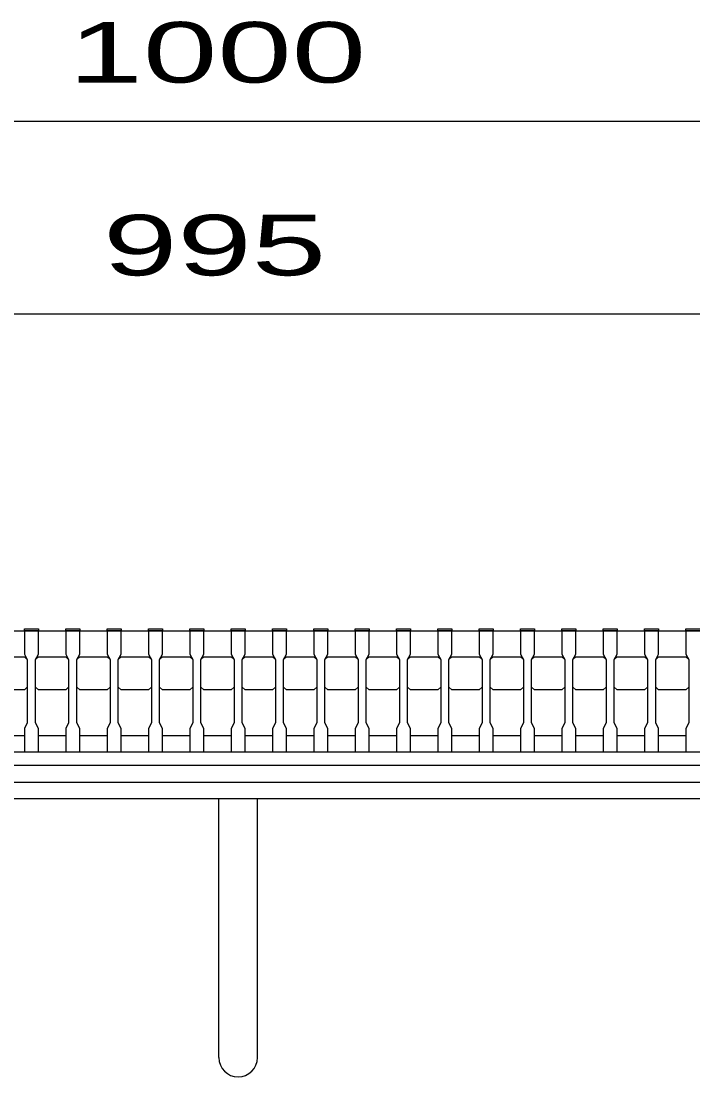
# Model space of a CAD drawing. Units: millimetres, scale not verified. Extents: x -1820 to 1736, y -1282 to 1048.
# Drawn here: x -995.2 to -751.5, y -734.5 to -351.2 of the extents above; entities that cross this region are included whole.
import ezdxf
from ezdxf.enums import TextEntityAlignment as Align

# ---------------------------------------------------------------- set-up
doc = ezdxf.new("R2010")
doc.units = ezdxf.units.MM
doc.header["$LTSCALE"] = 10
for name, color, linetype, lineweight in [('16', 3, 'Continuous', 25), ('19', 6, 'Continuous', 25), ('22', 4, 'Continuous', 25)]:
    doc.layers.add(name, color=color, linetype=linetype, lineweight=lineweight)
doc.styles.add('ベクトル', font='')
doc.styles.get('ベクトル').set_extended_font_data('ベクトル')

msp = doc.modelspace()

# ---------------------------------------------------------------- linework, layer by layer
at = {"layer": '16'}
for p, q in [((-1414, -572.5), (-419, -572.5)), ((-994, -572.5), (-994, -571.8)), ((-994, -571.8), (-989, -571.8)), ((-994, -572.5), (-994, -581)), ((-989, -572.5), (-994, -572.5)), ((-989, -571.8), (-989, -572.5)), ((-989, -581), (-989, -572.5)), ((-979, -572.5), (-979, -571.8)), ((-979, -571.8), (-974, -571.8)), ((-979, -572.5), (-979, -581)), ((-974, -572.5), (-979, -572.5)), ((-974, -571.8), (-974, -572.5)), ((-974, -581), (-974, -572.5)), ((-964, -572.5), (-964, -571.8)), ((-964, -571.8), (-959, -571.8)), ((-964, -572.5), (-964, -581)), ((-959, -572.5), (-964, -572.5)), ((-959, -571.8), (-959, -572.5)), ((-959, -581), (-959, -572.5)), ((-949, -572.5), (-949, -571.8)), ((-949, -571.8), (-944, -571.8)), ((-949, -572.5), (-949, -581)), ((-944, -572.5), (-949, -572.5)), ((-944, -571.8), (-944, -572.5)), ((-944, -581), (-944, -572.5)), ((-934, -572.5), (-934, -571.8)), ((-934, -571.8), (-929, -571.8)), ((-934, -572.5), (-934, -581)), ((-929, -572.5), (-934, -572.5)), ((-929, -571.8), (-929, -572.5)), ((-929, -581), (-929, -572.5)), ((-919, -572.5), (-919, -571.8)), ((-919, -571.8), (-914, -571.8)), ((-919, -572.5), (-919, -581)), ((-914, -572.5), (-919, -572.5)), ((-914, -571.8), (-914, -572.5)), ((-914, -581), (-914, -572.5)), ((-904, -572.5), (-904, -571.8)), ((-904, -571.8), (-899, -571.8)), ((-904, -572.5), (-904, -581)), ((-899, -572.5), (-904, -572.5)), ((-899, -571.8), (-899, -572.5)), ((-899, -581), (-899, -572.5)), ((-889, -572.5), (-889, -571.8)), ((-889, -571.8), (-884, -571.8)), ((-889, -572.5), (-889, -581)), ((-884, -572.5), (-889, -572.5)), ((-884, -571.8), (-884, -572.5)), ((-884, -581), (-884, -572.5)), ((-874, -572.5), (-874, -571.8)), ((-874, -571.8), (-869, -571.8)), ((-874, -572.5), (-874, -581)), ((-869, -572.5), (-874, -572.5)), ((-869, -571.8), (-869, -572.5)), ((-869, -581), (-869, -572.5)), ((-859, -572.5), (-859, -571.8)), ((-859, -571.8), (-854, -571.8)), ((-859, -572.5), (-859, -581)), ((-854, -572.5), (-859, -572.5)), ((-854, -571.8), (-854, -572.5)), ((-854, -581), (-854, -572.5)), ((-844, -572.5), (-844, -571.8)), ((-844, -571.8), (-839, -571.8)), ((-844, -572.5), (-844, -581)), ((-839, -572.5), (-844, -572.5)), ((-839, -571.8), (-839, -572.5)), ((-839, -581), (-839, -572.5)), ((-829, -572.5), (-829, -571.8)), ((-829, -571.8), (-824, -571.8)), ((-829, -572.5), (-829, -581)), ((-824, -572.5), (-829, -572.5)), ((-824, -571.8), (-824, -572.5)), ((-824, -581), (-824, -572.5)), ((-814, -572.5), (-814, -571.8)), ((-814, -571.8), (-809, -571.8)), ((-814, -572.5), (-814, -581)), ((-809, -572.5), (-814, -572.5)), ((-809, -571.8), (-809, -572.5)), ((-809, -581), (-809, -572.5)), ((-799, -572.5), (-799, -571.8)), ((-799, -571.8), (-794, -571.8)), ((-799, -572.5), (-799, -581)), ((-794, -572.5), (-799, -572.5)), ((-794, -571.8), (-794, -572.5)), ((-794, -581), (-794, -572.5)), ((-784, -572.5), (-784, -571.8)), ((-784, -571.8), (-779, -571.8)), ((-784, -572.5), (-784, -581)), ((-779, -572.5), (-784, -572.5)), ((-779, -571.8), (-779, -572.5)), ((-779, -581), (-779, -572.5)), ((-769, -572.5), (-769, -571.8)), ((-769, -571.8), (-764, -571.8)), ((-769, -572.5), (-769, -581)), ((-764, -572.5), (-769, -572.5)), ((-764, -571.8), (-764, -572.5)), ((-764, -581), (-764, -572.5)), ((-754, -572.5), (-754, -571.8)), ((-754, -571.8), (-749, -571.8)), ((-754, -572.5), (-754, -581)), ((-749, -572.5), (-754, -572.5)), ((-1004, -582), (-994, -582)), ((-994, -581), (-993, -583)), ((-994, -582), (-993, -583)), ((-990, -583), (-989, -581)), ((-990, -583), (-989, -582)), ((-989, -582), (-979, -582)), ((-979, -581), (-978, -583)), ((-979, -582), (-978, -583)), ((-975, -583), (-974, -581)), ((-975, -583), (-974, -582)), ((-974, -582), (-964, -582)), ((-964, -581), (-963, -583)), ((-964, -582), (-963, -583)), ((-960, -583), (-959, -581)), ((-960, -583), (-959, -582)), ((-959, -582), (-949, -582)), ((-949, -581), (-948, -583)), ((-949, -582), (-948, -583)), ((-945, -583), (-944, -581)), ((-945, -583), (-944, -582)), ((-944, -582), (-934, -582)), ((-934, -581), (-933, -583)), ((-934, -582), (-933, -583)), ((-930, -583), (-929, -581)), ((-930, -583), (-929, -582)), ((-929, -582), (-919, -582)), ((-919, -581), (-918, -583)), ((-919, -582), (-918, -583)), ((-915, -583), (-914, -581)), ((-915, -583), (-914, -582)), ((-914, -582), (-904, -582)), ((-904, -581), (-903, -583)), ((-904, -582), (-903, -583)), ((-900, -583), (-899, -581)), ((-900, -583), (-899, -582)), ((-899, -582), (-889, -582)), ((-889, -581), (-888, -583)), ((-889, -582), (-888, -583)), ((-885, -583), (-884, -581)), ((-885, -583), (-884, -582)), ((-884, -582), (-874, -582)), ((-874, -581), (-873, -583)), ((-874, -582), (-873, -583)), ((-870, -583), (-869, -581)), ((-870, -583), (-869, -582)), ((-869, -582), (-859, -582)), ((-859, -581), (-858, -583)), ((-859, -582), (-858, -583)), ((-855, -583), (-854, -581)), ((-855, -583), (-854, -582)), ((-854, -582), (-844, -582)), ((-844, -581), (-843, -583)), ((-844, -582), (-843, -583)), ((-840, -583), (-839, -581)), ((-840, -583), (-839, -582)), ((-839, -582), (-829, -582)), ((-829, -581), (-828, -583)), ((-829, -582), (-828, -583)), ((-825, -583), (-824, -581)), ((-825, -583), (-824, -582)), ((-824, -582), (-814, -582)), ((-814, -581), (-813, -583)), ((-814, -582), (-813, -583)), ((-810, -583), (-809, -581)), ((-810, -583), (-809, -582)), ((-809, -582), (-799, -582)), ((-799, -581), (-798, -583)), ((-799, -582), (-798, -583)), ((-795, -583), (-794, -581)), ((-795, -583), (-794, -582)), ((-794, -582), (-784, -582)), ((-784, -581), (-783, -583)), ((-784, -582), (-783, -583)), ((-780, -583), (-779, -581)), ((-780, -583), (-779, -582)), ((-779, -582), (-769, -582)), ((-769, -581), (-768, -583)), ((-769, -582), (-768, -583)), ((-765, -583), (-764, -581)), ((-765, -583), (-764, -582)), ((-764, -582), (-754, -582)), ((-754, -581), (-753, -583)), ((-754, -582), (-753, -583)), ((-993, -583), (-993, -606)), ((-990, -606), (-990, -583)), ((-978, -583), (-978, -606)), ((-975, -606), (-975, -583)), ((-963, -583), (-963, -606)), ((-960, -606), (-960, -583)), ((-948, -583), (-948, -606)), ((-945, -606), (-945, -583)), ((-933, -583), (-933, -606)), ((-930, -606), (-930, -583)), ((-918, -583), (-918, -606)), ((-915, -606), (-915, -583)), ((-903, -583), (-903, -606)), ((-900, -606), (-900, -583)), ((-888, -583), (-888, -606)), ((-885, -606), (-885, -583)), ((-873, -583), (-873, -606)), ((-870, -606), (-870, -583)), ((-858, -583), (-858, -606)), ((-855, -606), (-855, -583)), ((-843, -583), (-843, -606)), ((-840, -606), (-840, -583)), ((-828, -583), (-828, -606)), ((-825, -606), (-825, -583)), ((-813, -583), (-813, -606)), ((-810, -606), (-810, -583)), ((-798, -583), (-798, -606)), ((-795, -606), (-795, -583)), ((-783, -583), (-783, -606)), ((-780, -606), (-780, -583)), ((-768, -583), (-768, -606)), ((-765, -606), (-765, -583)), ((-753, -583), (-753, -606)), ((-994, -594), (-1004, -594)), ((-993, -593), (-994, -594)), ((-989, -594), (-990, -593)), ((-979, -594), (-989, -594)), ((-978, -593), (-979, -594)), ((-974, -594), (-975, -593)), ((-964, -594), (-974, -594)), ((-963, -593), (-964, -594)), ((-959, -594), (-960, -593)), ((-949, -594), (-959, -594)), ((-948, -593), (-949, -594)), ((-944, -594), (-945, -593)), ((-934, -594), (-944, -594)), ((-933, -593), (-934, -594)), ((-929, -594), (-930, -593)), ((-919, -594), (-929, -594)), ((-918, -593), (-919, -594)), ((-914, -594), (-915, -593)), ((-904, -594), (-914, -594)), ((-903, -593), (-904, -594)), ((-899, -594), (-900, -593)), ((-889, -594), (-899, -594)), ((-888, -593), (-889, -594)), ((-884, -594), (-885, -593)), ((-874, -594), (-884, -594)), ((-873, -593), (-874, -594)), ((-869, -594), (-870, -593)), ((-859, -594), (-869, -594)), ((-858, -593), (-859, -594)), ((-854, -594), (-855, -593)), ((-844, -594), (-854, -594)), ((-843, -593), (-844, -594)), ((-839, -594), (-840, -593)), ((-829, -594), (-839, -594)), ((-828, -593), (-829, -594)), ((-824, -594), (-825, -593)), ((-814, -594), (-824, -594)), ((-813, -593), (-814, -594)), ((-809, -594), (-810, -593)), ((-799, -594), (-809, -594)), ((-798, -593), (-799, -594)), ((-794, -594), (-795, -593)), ((-784, -594), (-794, -594)), ((-783, -593), (-784, -594)), ((-779, -594), (-780, -593)), ((-769, -594), (-779, -594)), ((-768, -593), (-769, -594)), ((-764, -594), (-765, -593)), ((-754, -594), (-764, -594)), ((-753, -593), (-754, -594)), ((-993, -606), (-994, -608)), ((-994, -608), (-994, -616.5)), ((-989, -608), (-990, -606)), ((-989, -616.5), (-989, -608)), ((-978, -606), (-979, -608)), ((-979, -608), (-979, -616.5)), ((-974, -608), (-975, -606)), ((-974, -616.5), (-974, -608)), ((-963, -606), (-964, -608)), ((-964, -608), (-964, -616.5)), ((-959, -608), (-960, -606)), ((-959, -616.5), (-959, -608)), ((-948, -606), (-949, -608)), ((-949, -608), (-949, -616.5)), ((-944, -608), (-945, -606)), ((-944, -616.5), (-944, -608)), ((-933, -606), (-934, -608)), ((-934, -608), (-934, -616.5)), ((-929, -608), (-930, -606)), ((-929, -616.5), (-929, -608)), ((-918, -606), (-919, -608)), ((-919, -608), (-919, -616.5)), ((-914, -608), (-915, -606)), ((-914, -616.5), (-914, -608)), ((-903, -606), (-904, -608)), ((-904, -608), (-904, -616.5)), ((-899, -608), (-900, -606)), ((-899, -616.5), (-899, -608)), ((-888, -606), (-889, -608)), ((-889, -608), (-889, -616.5)), ((-884, -608), (-885, -606)), ((-884, -616.5), (-884, -608)), ((-873, -606), (-874, -608)), ((-874, -608), (-874, -616.5)), ((-869, -608), (-870, -606)), ((-869, -616.5), (-869, -608)), ((-858, -606), (-859, -608)), ((-859, -608), (-859, -616.5)), ((-854, -608), (-855, -606)), ((-854, -616.5), (-854, -608)), ((-843, -606), (-844, -608)), ((-844, -608), (-844, -616.5)), ((-839, -608), (-840, -606)), ((-839, -616.5), (-839, -608)), ((-828, -606), (-829, -608)), ((-829, -608), (-829, -616.5)), ((-824, -608), (-825, -606)), ((-824, -616.5), (-824, -608)), ((-813, -606), (-814, -608)), ((-814, -608), (-814, -616.5)), ((-809, -608), (-810, -606)), ((-809, -616.5), (-809, -608)), ((-798, -606), (-799, -608)), ((-799, -608), (-799, -616.5)), ((-794, -608), (-795, -606)), ((-794, -616.5), (-794, -608)), ((-783, -606), (-784, -608)), ((-784, -608), (-784, -616.5)), ((-779, -608), (-780, -606)), ((-779, -616.5), (-779, -608)), ((-768, -606), (-769, -608)), ((-769, -608), (-769, -616.5)), ((-764, -608), (-765, -606)), ((-764, -616.5), (-764, -608)), ((-753, -606), (-754, -608)), ((-754, -608), (-754, -616.5)), ((-1004, -610.5), (-994, -610.5)), ((-989, -610.5), (-979, -610.5)), ((-974, -610.5), (-964, -610.5)), ((-959, -610.5), (-949, -610.5)), ((-944, -610.5), (-934, -610.5)), ((-929, -610.5), (-919, -610.5)), ((-914, -610.5), (-904, -610.5)), ((-899, -610.5), (-889, -610.5)), ((-884, -610.5), (-874, -610.5)), ((-869, -610.5), (-859, -610.5)), ((-854, -610.5), (-844, -610.5)), ((-839, -610.5), (-829, -610.5)), ((-824, -610.5), (-814, -610.5)), ((-809, -610.5), (-799, -610.5)), ((-794, -610.5), (-784, -610.5)), ((-779, -610.5), (-769, -610.5)), ((-764, -610.5), (-754, -610.5)), ((-1414, -616.5), (-419, -616.5)), ((-994, -616.5), (-989, -616.5)), ((-979, -616.5), (-974, -616.5)), ((-964, -616.5), (-959, -616.5)), ((-949, -616.5), (-944, -616.5)), ((-934, -616.5), (-929, -616.5)), ((-919, -616.5), (-914, -616.5)), ((-904, -616.5), (-899, -616.5)), ((-889, -616.5), (-884, -616.5)), ((-874, -616.5), (-869, -616.5)), ((-859, -616.5), (-854, -616.5)), ((-844, -616.5), (-839, -616.5)), ((-829, -616.5), (-824, -616.5)), ((-814, -616.5), (-809, -616.5)), ((-799, -616.5), (-794, -616.5)), ((-784, -616.5), (-779, -616.5)), ((-769, -616.5), (-764, -616.5)), ((-754, -616.5), (-749, -616.5)), ((-419, -621.5), (-1414, -621.5)), ((-1414, -627.5), (-419, -627.5))]:
    msp.add_line(p, q, dxfattribs=at)
at = {"layer": '19'}
for p, q in [((-1416.5, -627.5), (-416.5, -627.5)), ((-416.5, -633.5), (-1416.5, -633.5)), ((-923.5, -727.5), (-923.5, -633.5)), ((-909.5, -727.5), (-909.5, -633.5))]:
    msp.add_line(p, q, dxfattribs=at)
msp.add_arc((-916.5, -727.5), 7, 180, 0, dxfattribs=at)
at = {"layer": '22'}
for p, q in [((-1416.5, -387.5), (-416.5, -387.5)), ((-1414, -457.5), (-419, -457.5))]:
    msp.add_line(p, q, dxfattribs=at)

# ---------------------------------------------------------------- texts
at = {"layer": '22', "color": 2, "style": 'ベクトル', "width": 1.65}
for s, p in [(' 1000 ', (-991.5, -362.5)), (' 995 ', (-979, -432.5))]:
    msp.add_text(s, height=21.99, dxfattribs=at).set_placement(p, align=Align.MIDDLE_LEFT)

doc.saveas('drawing.dxf')
